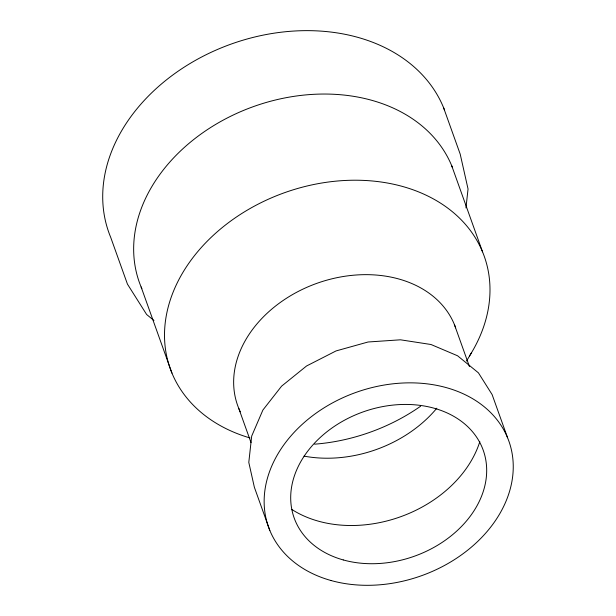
<?xml version="1.0" encoding="UTF-8"?>
<svg xmlns="http://www.w3.org/2000/svg" width="616" height="616" viewBox="0 0 616 616"><rect width="100%" height="100%" fill="white"/><g stroke="black" fill="none" stroke-linecap="round" stroke-linejoin="round"><path stroke-width="0.92" d="M465.958 207.923L468.045 188.981L460.198 154.123L443.458 107.369M466.551 361.022L471.409 352.876M153.938 320.474L146.639 314.507L127.443 284.115L110.703 237.352A178.671 136.267 -19.7 0 1 226.588 45.761A178.671 136.267 -19.7 0 1 444.49 109.964M451.682 165.65L482.536 251.829M507.561 437.73L492.115 394.571L478.432 372.857L457.588 355.786L430.992 344.506L400.469 339.809L368.083 341.995L336.051 350.928L306.552 365.989L281.597 386.155L262.886 410.056L251.698 436.066L248.795 462.4L254.37 487.271L269.823 530.43M454.346 324.416L469.446 366.582M238.792 408.462L251.005 442.558M141.118 286.971L171.972 373.15M436.821 408.208A115.708 88.25 -19.7 0 1 304.019 456.125M240.294 411.819A115.708 88.25 -19.7 0 1 312.851 284.838A115.708 88.25 -19.7 0 1 455.655 327.843M249.996 437.953A166.759 127.181 -19.7 0 1 184.346 270.054A166.759 127.181 -19.7 0 1 405.728 187.387A166.759 127.181 -19.7 0 1 469.492 355.979M420.674 406.175A166.759 127.181 -19.7 0 1 314.607 444.175M141.857 288.704A166.759 127.181 -19.7 0 1 247.678 108.763A166.759 127.181 -19.7 0 1 452.383 167.406M479.825 441.664A115.708 88.25 -19.7 0 1 291.738 509.401M343.251 559.936A100.408 76.577 -19.7 0 0 486.602 467.182A100.408 76.577 -19.7 0 0 336.221 425.125A100.408 76.577 -19.7 0 0 343.251 559.936M330.938 580.495A127.627 97.336 -19.7 0 0 513.143 462.608A127.627 97.336 -19.7 0 0 321.999 409.147A127.627 97.336 -19.7 0 0 330.938 580.495"/></g></svg>
